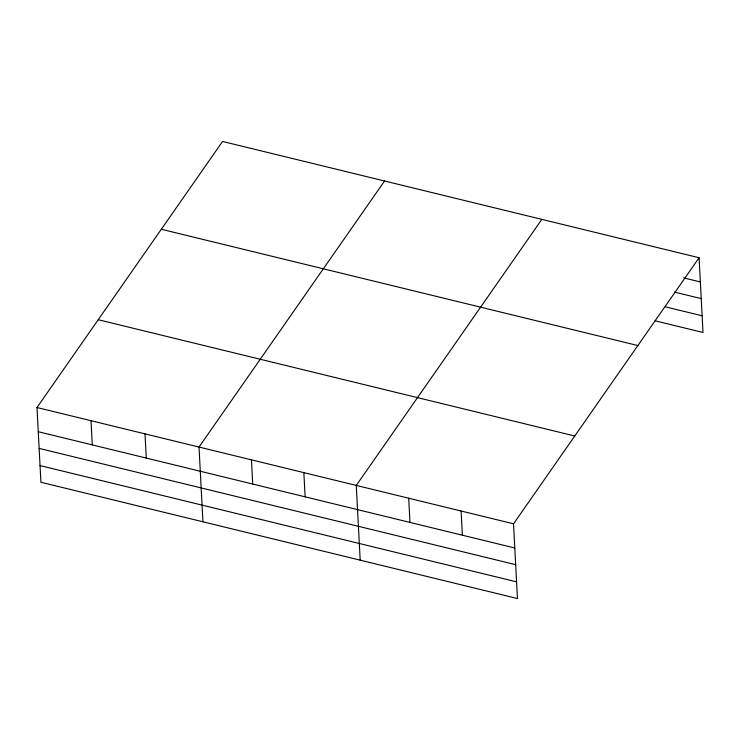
<?xml version="1.0" encoding="UTF-8"?>
<svg xmlns="http://www.w3.org/2000/svg" width="740" height="740" viewBox="0 0 740 740"><rect width="100%" height="100%" fill="white"/><g stroke="black" fill="none" stroke-linecap="round" stroke-linejoin="round"><path stroke-width="1.11" d="M699.087 257.742L513.532 523.8L517.445 598.54L40.913 482.258L37 407.518L222.555 141.46L699.087 257.742L703 332.482L655.039 320.781M384.569 180.995L199.023 447.053L202.936 521.793M541.828 219.373L356.273 485.431L360.195 560.171M683.621 277.861L700.355 281.94M674.455 292.087L701.224 298.618M665.325 306.822L702.13 315.804M161.32 229.261L637.852 345.543M98.235 319.717L574.767 435.999M37 407.518L513.532 523.8M38.267 431.716L514.799 547.998M39.146 448.394L515.678 564.676M40.043 465.58L516.576 581.862M461.113 511.007L462.38 535.205M408.693 498.224L409.96 522.422M303.853 472.638L305.13 496.836M251.443 459.845L252.71 484.043M145.012 433.871L146.279 458.069M91.011 420.69L92.278 444.897"/></g></svg>
